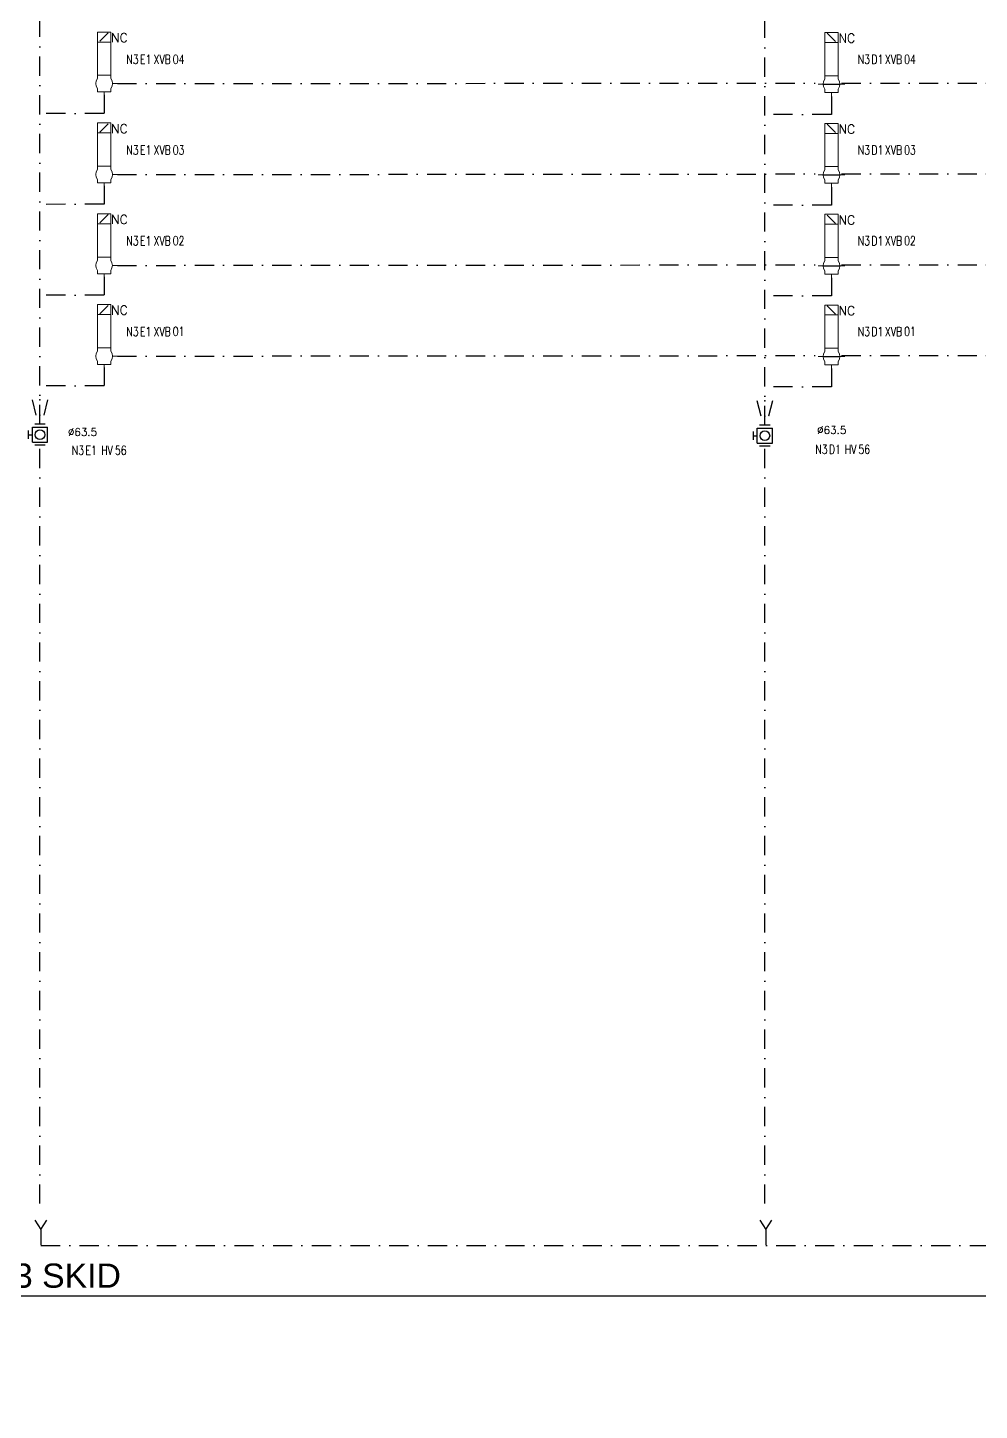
# Model space of a CAD drawing. Header units: inches. Extents: x 23279 to 25519, y 22340 to 23763.
# Drawn here: x 23593.5 to 23908.2, y 22391.9 to 22849.1 of the extents above; entities that cross this region are included whole.
import ezdxf
from ezdxf.enums import TextEntityAlignment as Align

# ---------------------------------------------------------------- set-up
doc = ezdxf.new("R2010")
doc.units = ezdxf.units.IN
doc.header["$MEASUREMENT"] = 0
doc.linetypes.add('DASHDOT2', pattern=[12.7, 6.35, -3.175, 0, -3.175])
doc.layers.add('31 Equipment', color=7, linetype='Continuous', lineweight=9)
for name, color, linetype in [('MATERIEL-DIVERS', 7, 'Continuous'), ('REPERES', 7, 'Continuous'), ('Skid', 5, 'Continuous'), ('techn-data', 7, 'Continuous'), ('TEXTES', 7, 'Continuous'), ('TUYAUTERIE-NEP', 4, 'DASHDOT2'), ('VANNES', 7, 'Continuous'), ('ZN', 1, 'Continuous')]:
    doc.layers.add(name, color=color, linetype=linetype)
doc.layers.get('REPERES').off()
doc.styles.add('ARIAL', font='arial.ttf')
doc.styles.add('ROMANS', font='ROMANS.SHX')

# ---------------------------------------------------------------- blocks, each defined once
blk = doc.blocks.new('CR')
at = {"color": 7}
for p, q in [((-2.5, 2.5), (2.5, 1.25)), ((2.5, 1.25), (2.5, 1.25)), ((2.5, -1.25), (-2.5, -2.5))]:
    blk.add_line(p, q, dxfattribs=at)
at = {"color": 7, "extrusion": (-1, 0, 0)}
blk.add_point((-2.5, 0), dxfattribs=at)
at = {"color": 7, "extrusion": (1, 0, 0)}
blk.add_point((2.5, 0), dxfattribs=at)
blk = doc.blocks.new('VALVBUTT A BRIDES')
at = {"layer": 'VANNES'}
for p, q in [((-3.5, -1.73), (-3.5, 1.74)), ((-2.5, 2.5), (-2.5, -2.5)), ((-2.5, 2.5), (2.5, 2.5)), ((-1.4, 3.77), (1.4, 3.77)), ((0, 3.77), (0, 2.5)), ((2.5, 2.5), (2.5, -2.5)), ((3.5, -1.73), (3.5, 1.74)), ((-2.5, -2.5), (2.5, -2.5))]:
    blk.add_line(p, q, dxfattribs=at)
blk.add_circle((0, 0), 1.6, dxfattribs=at)
blk = doc.blocks.new('APV-VLV-SSEAT-SW42-3')
at = {"layer": '31 Equipment', "ltscale": 38}
for p, q in [((1.25, 15.25), (-1.25, 12.75)), ((-2, 2.5), (-2, 1.5)), ((2, 2.5), (2, 1.5)), ((-2, -2.5), (-2, -1.5)), ((2, -2.5), (-2, -2.5)), ((-2, -2.5), (2, -2.5)), ((0, -2.5), (0, -5)), ((2, -2.5), (2, -1.5))]:
    blk.add_line(p, q, dxfattribs=at)
at = {"layer": '31 Equipment'}
for p, q in [((-4, 0), (-2.5, 0)), ((2.5, 0), (4, 0))]:
    blk.add_line(p, q, dxfattribs=at)
at = {"layer": '31 Equipment', "lineweight": 30}
blk.add_line((2.5, 0), (-2.5, 0), dxfattribs=at)
at = {"layer": '31 Equipment', "ltscale": 38}
for points in [[(-2, 12.5), (2, 12.5), (2, 15.5), (-2, 15.5)], [(-2, 2.5), (2, 2.5), (2, 12.5), (-2, 12.5)]]:
    blk.add_lwpolyline(points, close=True, dxfattribs=at)
for start, end in [(143.1301, 216.8699), (323.1301, 36.8699)]:
    blk.add_arc((0, 0), 2.5, start, end, dxfattribs=at)
blk = doc.blocks.new('REPNORM1')
at = {"layer": 'TEXTES', "style": 'ROMANS', "width": 0.75}
for tag, p in [('ZONE', (-9.75, -1.25)), ('SOUSZONE', (-5.25, -1.25)), ('ELEMENT', (-0.75, -1.25)), ('NUM', (5.59, -1.22))]:
    blk.add_attdef(tag, p, '', height=3, dxfattribs=at)
blk = doc.blocks.new('REPNORM')
at = {"layer": 'TEXTES', "style": 'ROMANS', "width": 0.75}
for tag, p in [('ZONE', (-9.75, -1.25)), ('SOUSZONE', (-5.25, -1.25)), ('ELEMENT', (0, -1.25)), ('NUM', (4.5, -1.25))]:
    blk.add_attdef(tag, p, '', height=3, dxfattribs=at)
blk = doc.blocks.new('APV-VLV-SSEAT-SW41-3')
at = {"layer": '31 Equipment', "ltscale": 38}
for p, q in [((1.25, 15.25), (-1.25, 12.75)), ((-2, 2.5), (-2, 1.5)), ((2, 2.5), (2, 1.5)), ((2.5, 0), (4, 0)), ((-2, -2.5), (-2, -1.5)), ((2, -2.5), (-2, -2.5)), ((-2, -2.5), (2, -2.5)), ((0, -2.5), (0, -5)), ((2, -2.5), (2, -1.5))]:
    blk.add_line(p, q, dxfattribs=at)
for points in [[(-2, 12.5), (2, 12.5), (2, 15.5), (-2, 15.5)], [(-2, 2.5), (2, 2.5), (2, 12.5), (-2, 12.5)]]:
    blk.add_lwpolyline(points, close=True, dxfattribs=at)
for start, end in [(143.1301, 216.8699), (323.1301, 36.8699)]:
    blk.add_arc((0, 0), 2.5, start, end, dxfattribs=at)

msp = doc.modelspace()

# ---------------------------------------------------------------- linework, layer by layer
at = {"layer": 'Skid'}
msp.add_lwpolyline([(24867.1, 22391.88), (24867.1, 22556.53), (25518.76, 22556.53), (25518.76, 23702.66), (23445.67, 23706.44), (23445.67, 23388.76), (24910.92, 23384.98), (24910.92, 23084.87), (23557, 23084.87), (23557, 22429.72), (24735.31, 22429.72), (24735.31, 22391.88), (24867.1, 22391.88)], dxfattribs=at)
at = {"layer": 'TUYAUTERIE-NEP'}
for p, q in [((23597.58, 22717.99), (23597.58, 23040.43)), ((23837.28, 22717.66), (23837.28, 22954.67)), ((23623.2, 22830.58), (23853.88, 22830.75)), ((23862.68, 22830.75), (24095.27, 22830.75)), ((23618.8, 22826.83), (23618.8, 22820.83)), ((23618.8, 22825.08), (23618.8, 22820.83)), ((23859.28, 22826.35), (23859.28, 22820.35)), ((23618.8, 22820.67), (23597.58, 22820.65)), ((23859.28, 22820.35), (23837.28, 22820.35)), ((23623.2, 22800.5), (23853.88, 22800.7)), ((23862.68, 22800.7), (24095.27, 22800.7)), ((23618.8, 22796.75), (23618.8, 22790.75)), ((23859.28, 22796.35), (23859.28, 22790.35)), ((23618.8, 22795), (23618.8, 22790.75)), ((23618.8, 22790.67), (23597.58, 22790.65)), ((23859.28, 22790.35), (23837.28, 22790.35)), ((23623.2, 22770.47), (23853.88, 22770.64)), ((23862.68, 22770.64), (24095.27, 22770.64)), ((23618.77, 22766.72), (23618.77, 22760.72)), ((23618.77, 22764.97), (23618.77, 22760.72)), ((23859.28, 22766.35), (23859.28, 22760.35)), ((23859.28, 22766.35), (23859.28, 22760.35)), ((23618.8, 22760.67), (23597.58, 22760.65)), ((23859.28, 22760.35), (23837.28, 22760.35)), ((23618.8, 22736.72), (23618.8, 22730.72)), ((23623.2, 22740.47), (23853.88, 22740.64)), ((23862.68, 22740.64), (24095.27, 22740.64)), ((23618.8, 22734.97), (23618.8, 22730.72)), ((23859.28, 22736.35), (23859.28, 22730.35)), ((23618.8, 22730.67), (23597.58, 22730.65)), ((23859.28, 22730.35), (23837.28, 22730.35)), ((23597.58, 22460.25), (23597.58, 22710.99)), ((23837.28, 22460.25), (23837.28, 22710.66)), ((23595.88, 22454.71), (23597.88, 22451.71)), ((23597.88, 22451.71), (23599.88, 22454.71)), ((23835.58, 22454.71), (23837.58, 22451.71)), ((23837.58, 22451.71), (23839.58, 22454.71)), ((23597.88, 22451.71), (23597.88, 22446.59)), ((23837.58, 22451.71), (23837.58, 22446.59)), ((23597.88, 22446.38), (24823.79, 22446.38))]:
    msp.add_line(p, q, dxfattribs=at)

# ---------------------------------------------------------------- block references
at = {"layer": 'MATERIEL-DIVERS', "rotation": 270}
for p in [(23597.59, 22723.49), (23837.28, 22723.16)]:
    msp.add_blockref('CR', p, dxfattribs=at)
at = {"layer": 'REPERES'}
for name, p, values in [('REPNORM1', (23635.91, 22838.34), {'ZONE': 'N3', 'SOUSZONE': 'E1', 'ELEMENT': 'XVB', 'NUM': '04'}), ('REPNORM1', (23877.76, 22838.34), {'ZONE': 'N3', 'SOUSZONE': 'D1', 'ELEMENT': 'XVB', 'NUM': '04'}), ('REPNORM1', (23635.91, 22808.34), {'ZONE': 'N3', 'SOUSZONE': 'E1', 'ELEMENT': 'XVB', 'NUM': '03'}), ('REPNORM1', (23877.76, 22808.34), {'ZONE': 'N3', 'SOUSZONE': 'D1', 'ELEMENT': 'XVB', 'NUM': '03'}), ('REPNORM1', (23635.91, 22778.34), {'ZONE': 'N3', 'SOUSZONE': 'E1', 'ELEMENT': 'XVB', 'NUM': '02'}), ('REPNORM1', (23877.76, 22778.34), {'ZONE': 'N3', 'SOUSZONE': 'D1', 'ELEMENT': 'XVB', 'NUM': '02'}), ('REPNORM1', (23635.91, 22748.34), {'ZONE': 'N3', 'SOUSZONE': 'E1', 'ELEMENT': 'XVB', 'NUM': '01'}), ('REPNORM1', (23877.76, 22748.34), {'ZONE': 'N3', 'SOUSZONE': 'D1', 'ELEMENT': 'XVB', 'NUM': '01'}), ('REPNORM', (23617.86, 22709.08), {'ZONE': 'N3', 'SOUSZONE': 'E1', 'ELEMENT': 'HV', 'NUM': '56'}), ('REPNORM', (23863.72, 22709.41), {'ZONE': 'N3', 'SOUSZONE': 'D1', 'ELEMENT': 'HV', 'NUM': '56'})]:
    msp.add_blockref(name, p, dxfattribs=at).add_auto_attribs(values)
at = {"layer": 'TUYAUTERIE-NEP'}
for name, p, xscale, yscale, zscale in [('APV-VLV-SSEAT-SW41-3', (23618.8, 22830.58), 1.100000000000362, 1.100000000000362, 1.100000000000362), ('APV-VLV-SSEAT-SW42-3', (23859.32, 22830.43), -1.100000000000362, 1.099999999999909, 1.1), ('APV-VLV-SSEAT-SW41-3', (23618.8, 22800.5), 1.100000000000362, 1.100000000000362, 1.100000000000362), ('APV-VLV-SSEAT-SW42-3', (23859.32, 22800.38), -1.100000000000362, 1.099999999999909, 1.1), ('APV-VLV-SSEAT-SW41-3', (23618.77, 22770.47), 1.100000000000362, 1.100000000000362, 1.100000000000362), ('APV-VLV-SSEAT-SW42-3', (23859.32, 22770.32), -1.100000000000362, 1.099999999999909, 1.1), ('APV-VLV-SSEAT-SW41-3', (23618.8, 22740.47), 1.100000000000362, 1.100000000000362, 1.100000000000362), ('APV-VLV-SSEAT-SW42-3', (23859.31, 22740.32), -1.100000000000362, 1.099999999999909, 1.1)]:
    msp.add_blockref(name, p, dxfattribs=dict(at, xscale=xscale, yscale=yscale, zscale=zscale))
at = {"layer": 'VANNES', "rotation": 90}
for p in [(23597.59, 22714.49), (23837.29, 22714.16)]:
    msp.add_blockref('VALVBUTT A BRIDES', p, dxfattribs=at)

# ---------------------------------------------------------------- texts
at = {"layer": 'techn-data', "style": 'ROMANS'}
for p in [(23611.64, 22715.36), (23859.4, 22716.02)]:
    msp.add_text('%%C63.5', height=2.5, dxfattribs=at).set_placement(p, align=Align.MIDDLE_CENTER)
at = {"layer": 'TEXTES', "style": 'ROMANS'}
for p in [(23621.1, 22844.27), (23861.63, 22844.11), (23621.1, 22814.19), (23861.63, 22814.03), (23621.1, 22784.16), (23861.63, 22784), (23621.1, 22754.16), (23861.63, 22754)]:
    msp.add_text('NC', height=3, dxfattribs=at).set_placement(p)
at = {"layer": 'ZN', "insert": (23602.63, 22436.37), "char_height": 8, "attachment_point": 5, "style": 'ARIAL'}
msp.add_mtext('N3 SKID', dxfattribs=at)

doc.saveas('drawing.dxf')
